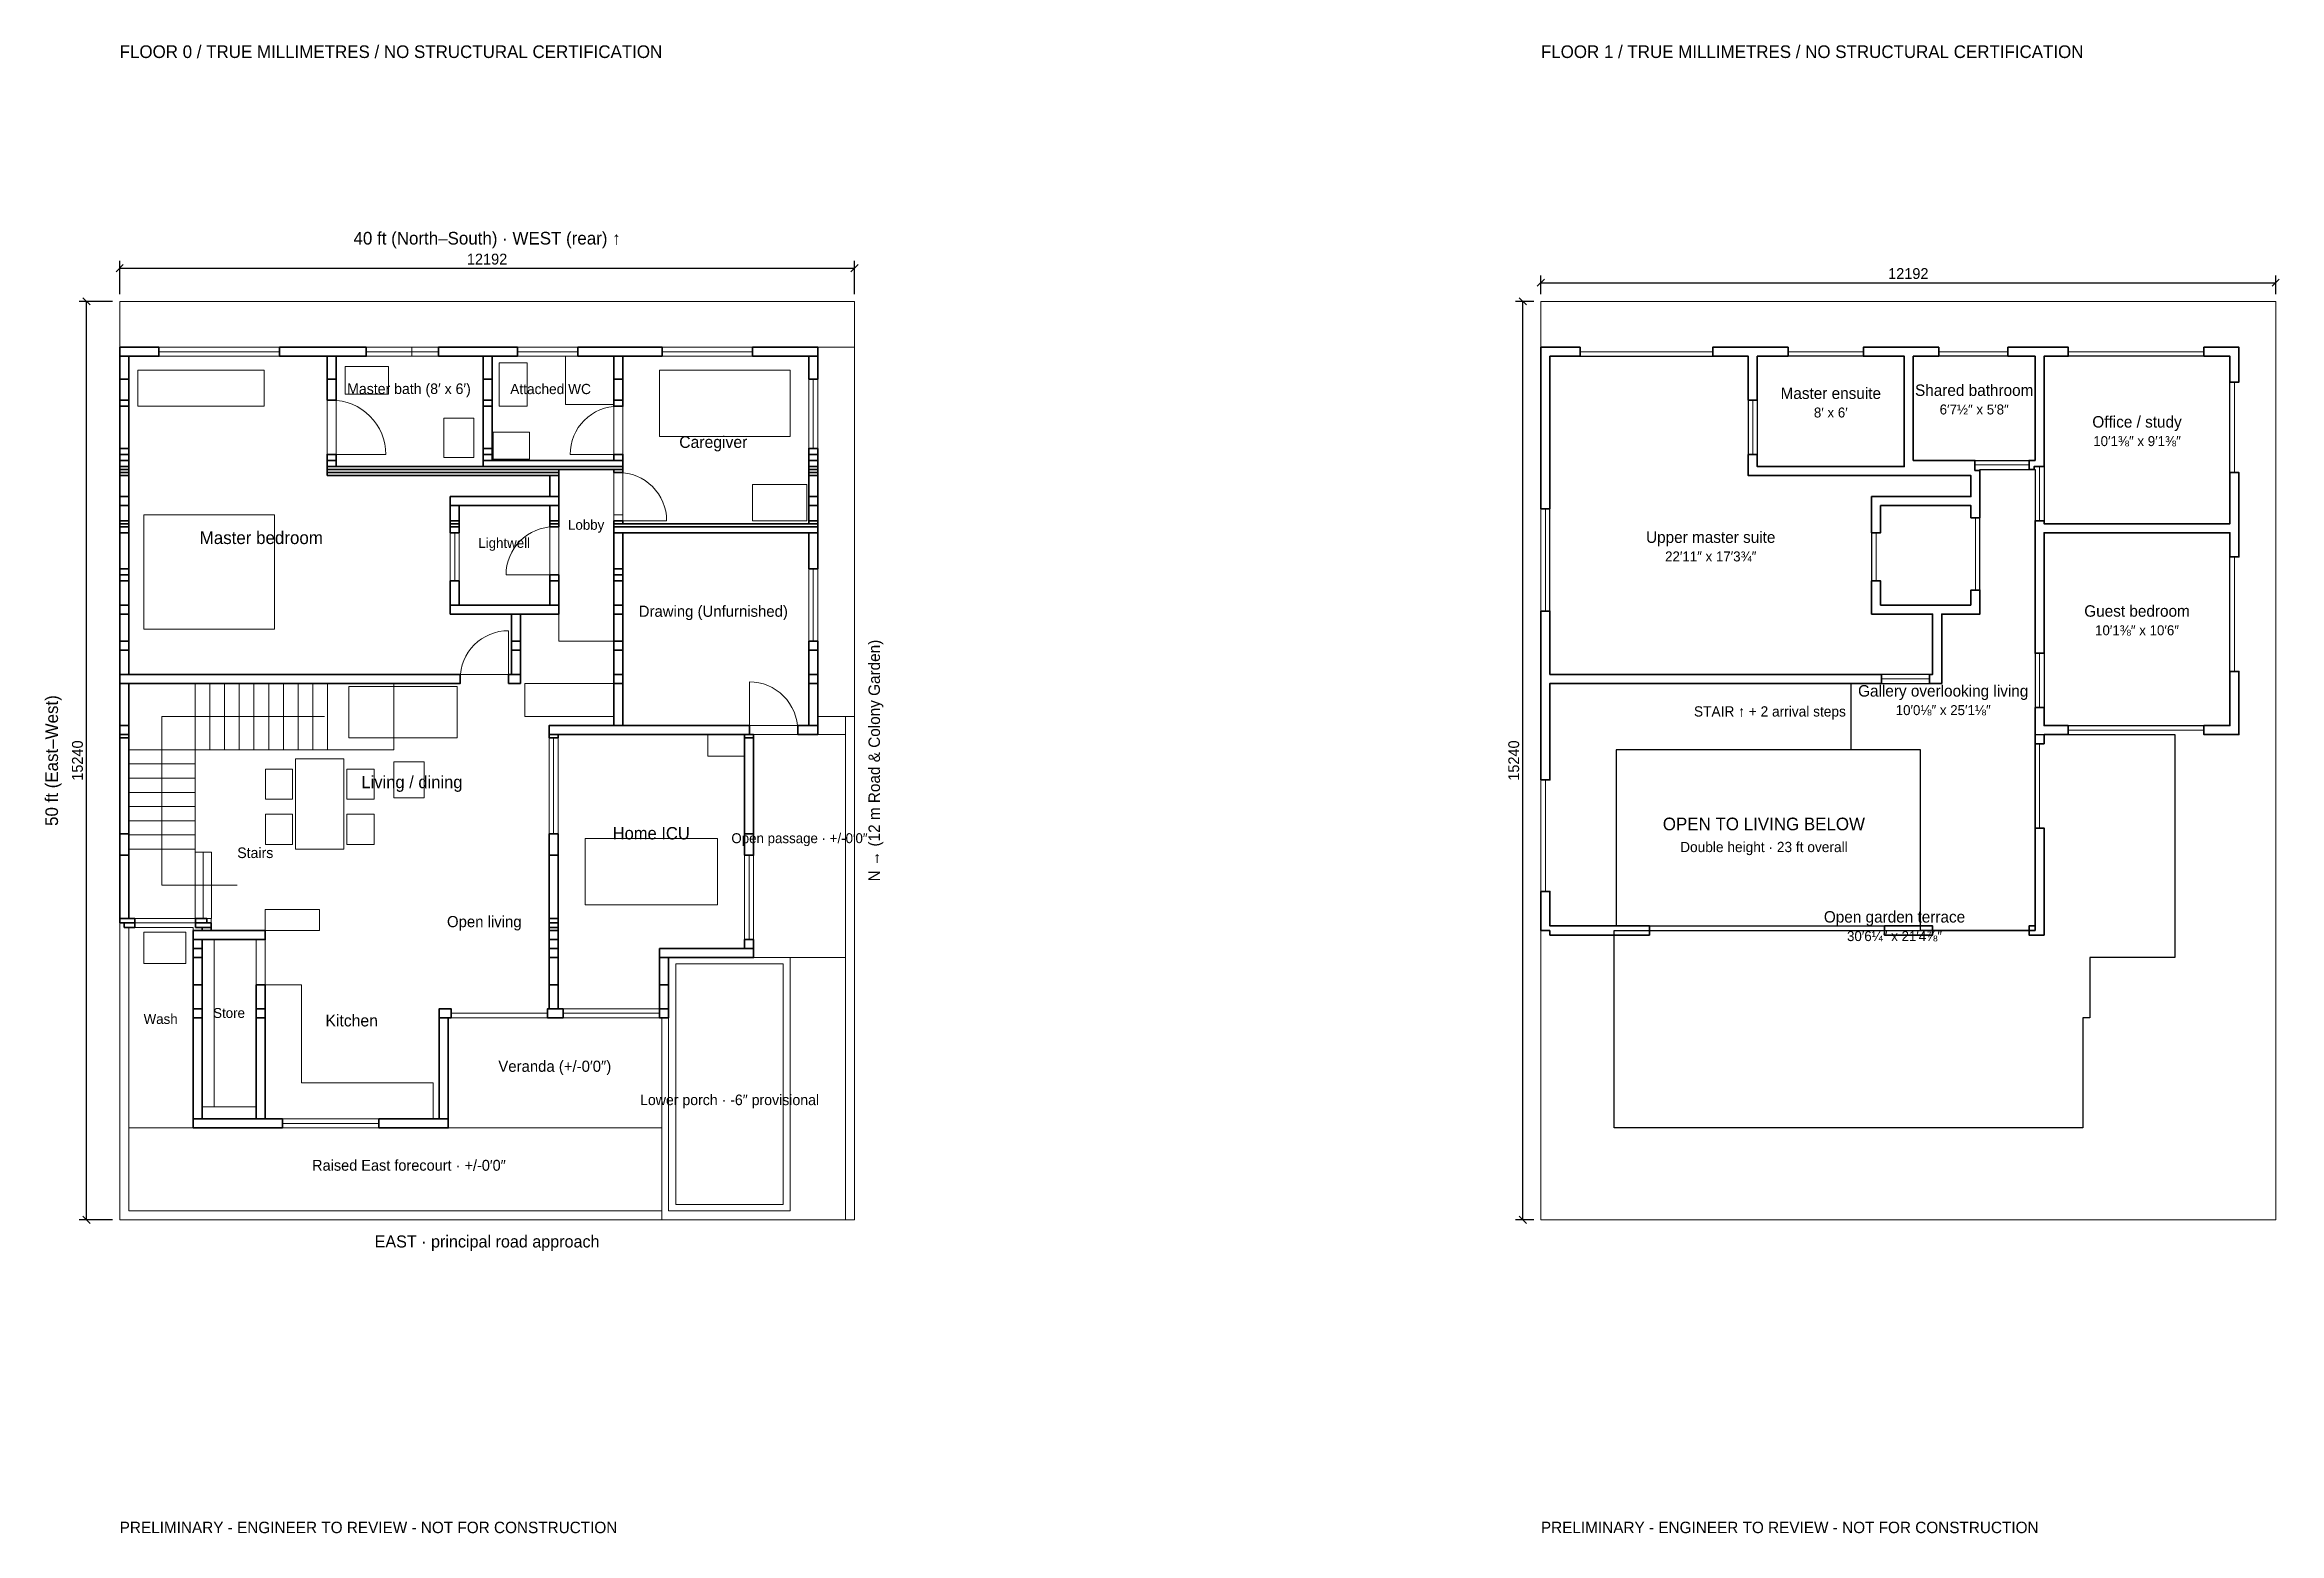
# Model space of a CAD drawing. Header units: millimetres. Extents: x -1244 to 35834, y -5203 to 19499.
import ezdxf
from ezdxf.enums import TextEntityAlignment as Align

# ---------------------------------------------------------------- set-up
doc = ezdxf.new("R2010")
doc.units = ezdxf.units.MM
for name, color, linetype, lineweight in [('A-ANNO', 7, 'Continuous', 18), ('A-DIMS', 7, 'Continuous', 13), ('A-DOOR', 3, 'Continuous', 18), ('A-FLOR', 8, 'Continuous', 13), ('A-FURN', 8, 'Continuous', 13), ('A-LAND', 3, 'Continuous', 13), ('A-LEVL', 7, 'Continuous', 13), ('A-SITE', 8, 'Continuous', 18), ('A-STAIR', 7, 'Continuous', 18), ('A-WALL', 7, 'Continuous', 35), ('A-WIND', 4, 'Continuous', 18)]:
    doc.layers.add(name, color=color, linetype=linetype, lineweight=lineweight)
doc.dimstyles.new('FF-ARCH', dxfattribs={"dimtxt": 180, "dimasz": 90, "dimexe": 120, "dimexo": 120, "dimgap": 60, "dimtad": 1, "dimdec": 0, "dimtsz": 60, "dimcen": 2.5, "dimazin": 3, "dimtfac": 1, "dimtmove": 0, "dimatfit": 3})

msp = doc.modelspace()

# ---------------------------------------------------------------- linework, layer by layer
at = {"layer": 'A-AREA'}
for points in [[(30082.4, 9050), (29068, 9050), (23732.4, 9050), (23732.4, 12349.2), (23732.4, 14328), (27023.2, 14328), (27023.2, 12349.2), (29068, 12349.2), (30718, 12349.2), (30718, 12000), (29068, 12000), (29068, 10050), (30082.4, 10050)], [(29611.6, 12499.2), (29611.6, 14328), (27173.2, 14328), (27173.2, 12499.2)], [(31782.4, 12600), (31782.4, 14328), (29761.6, 14328), (29761.6, 12600)], [(35014.8, 11550), (35014.8, 14328), (31932.4, 14328), (31932.4, 11550)], [(28732.4, 7800), (28732.4, 8900), (29068, 8900), (30232.4, 8900), (30232.4, 10050), (30868, 10050), (30868, 11850), (30868, 12000), (30868, 12450), (31782.4, 12450), (31782.4, 11550), (31782.4, 11400), (31782.4, 8900), (31782.4, 8050), (31782.4, 7800), (31782.4, 4800), (29882.4, 4800), (29882.4, 7800)], [(35014.8, 8200), (35014.8, 11400), (31932.4, 11400), (31932.4, 8200)], [(24799.2, 1524), (24799.2, 1674), (24799.2, 3352.8), (24799.2, 3502.8), (24799.2, 3900), (24799.2, 4350), (24799.2, 4500), (24799.2, 4650), (24799.2, 4800), (24951.6, 4800), (29882.4, 4800), (31782.4, 4800), (31782.4, 7800), (31782.4, 8050), (34100.4, 8050), (34100.4, 8000), (34100.4, 6402.4), (34100.4, 6050), (34100.4, 4650), (34100.4, 4500), (34100.4, 4350), (32690, 4350), (32690, 3900), (32690, 3502.8), (32690, 3352.8), (32576.4, 3352.8), (32576.4, 1524), (29034.8, 1524), (27882.4, 1524), (26282.4, 1524)]]:
    msp.add_lwpolyline(points, close=True, dxfattribs=at)
at = {"layer": 'A-DOOR'}
for p, q in [((24232.4, 14403), (26432.4, 14403)), ((27682.4, 14403), (28932.4, 14403)), ((30182.4, 14403), (31332.4, 14403)), ((32332.4, 14403), (34582.4, 14403)), ((35089.8, 12400), (35089.8, 13900)), ((27098.2, 12700), (27098.2, 13600)), ((3515.8, 12700), (4415.8, 12700)), ((8275, 12700), (7475, 12700)), ((30782.4, 12525), (31682.4, 12525)), ((31857.4, 11600), (31857.4, 12500)), ((8275, 11600), (9075, 11600)), ((23657.4, 10100), (23657.4, 11800)), ((30793, 10450), (30793, 11650)), ((29143, 10600), (29143, 11400)), ((35089.8, 9100), (35089.8, 11000)), ((7210.6, 10700), (6410.6, 10700)), ((6450, 8975), (6450, 9775)), ((31857.4, 8500), (31857.4, 9400)), ((10450, 8125), (10450, 8925)), ((29232.4, 8975), (30032.4, 8975)), ((7200, 6402.4), (7200, 8000)), ((31857.4, 6500), (31857.4, 7900)), ((32332.4, 8125), (34582.4, 8125)), ((23657.4, 5450), (23657.4, 7300)), ((25382.4, 4800), (29282.4, 4800)), ((30082.4, 4800), (31682.4, 4800)), ((5500, 3427.8), (7100, 3427.8)), ((7357.6, 3427.8), (8957.6, 3427.8))]:
    msp.add_line(p, q, dxfattribs=at)
for points in [[(3515.8, 13600), (3604, 13595.7), (3691.3, 13582.7), (3777, 13561.2), (3860.2, 13531.5), (3940, 13493.7), (4015.8, 13448.3), (4086.7, 13395.7), (4152.2, 13336.4), (4211.5, 13271), (4264.1, 13200), (4309.5, 13124.3), (4347.3, 13044.4), (4377, 12961.3), (4398.5, 12875.6), (4411.4, 12788.2), (4415.8, 12700)], [(8275, 13500), (8196.6, 13496.1), (8118.9, 13484.6), (8042.8, 13465.6), (7968.9, 13439.1), (7897.9, 13405.5), (7830.5, 13365.2), (7767.5, 13318.4), (7709.3, 13265.7), (7656.6, 13207.5), (7609.8, 13144.5), (7569.5, 13077.1), (7535.9, 13006.1), (7509.4, 12932.2), (7490.4, 12856.1), (7478.9, 12778.4), (7475, 12700)], [(8275, 12400), (8353.4, 12396.1), (8431.1, 12384.6), (8507.2, 12365.6), (8581.1, 12339.1), (8652.1, 12305.5), (8719.5, 12265.2), (8782.5, 12218.4), (8840.7, 12165.7), (8893.4, 12107.5), (8940.2, 12044.5), (8980.5, 11977.1), (9014.1, 11906.1), (9040.6, 11832.2), (9059.6, 11756.1), (9071.1, 11678.4), (9075, 11600)], [(7210.6, 11500), (7132.2, 11496.1), (7054.5, 11484.6), (6978.4, 11465.6), (6904.5, 11439.1), (6833.5, 11405.5), (6766.1, 11365.2), (6703.1, 11318.4), (6644.9, 11265.7), (6592.2, 11207.5), (6545.4, 11144.5), (6505.1, 11077.1), (6471.5, 11006.1), (6445, 10932.2), (6426, 10856.1), (6414.5, 10778.4), (6410.6, 10700)], [(5650, 8975), (5653.9, 9053.4), (5665.4, 9131.1), (5684.4, 9207.2), (5710.9, 9281.1), (5744.5, 9352.1), (5784.8, 9419.5), (5831.6, 9482.5), (5884.3, 9540.7), (5942.5, 9593.4), (6005.5, 9640.2), (6072.9, 9680.5), (6143.9, 9714.1), (6217.8, 9740.6), (6293.9, 9759.6), (6371.6, 9771.1), (6450, 9775)], [(11250, 8125), (11246.1, 8203.4), (11234.6, 8281.1), (11215.6, 8357.2), (11189.1, 8431.1), (11155.5, 8502.1), (11115.2, 8569.5), (11068.4, 8632.5), (11015.7, 8690.7), (10957.5, 8743.4), (10894.5, 8790.2), (10827.1, 8830.5), (10756.1, 8864.1), (10682.2, 8890.6), (10606.1, 8909.6), (10528.4, 8921.1), (10450, 8925)]]:
    msp.add_lwpolyline(points, dxfattribs=at)
at = {"layer": 'A-FLOR'}
for points in [[(5200, 14478), (5290.8, 14478), (5290.8, 14328), (4850, 14328), (4850, 14478)], [(6600, 14478), (6850, 14478), (7000, 14478), (7600, 14478), (7600, 14328), (6600, 14328)], [(6500, 9050), (5485.6, 9050), (150, 9050), (150, 12349.2), (150, 14328), (3440.8, 14328), (3440.8, 12349.2), (5485.6, 12349.2), (7135.6, 12349.2), (7135.6, 12000), (5485.6, 12000), (5485.6, 10050), (6500, 10050)], [(6029.2, 12499.2), (6029.2, 14328), (3590.8, 14328), (3590.8, 12499.2)], [(8200, 12600), (8200, 14328), (6179.2, 14328), (6179.2, 12600)], [(11432.4, 11550), (11432.4, 14328), (8350, 14328), (8350, 11550)], [(3590.8, 13600), (3590.8, 12700), (3440.8, 12700), (3440.8, 13600)], [(8350, 12700), (8200, 12700), (8200, 13500), (8350, 13500)], [(8200, 9600), (8200, 12450), (7285.6, 12450), (7285.6, 9600)], [(7135.6, 10200), (7135.6, 11850), (5635.6, 11850), (5635.6, 10200)], [(7285.6, 11500), (7285.6, 10700), (7135.6, 10700), (7135.6, 11500)], [(8350, 11700), (8350, 11600), (8200, 11600), (8200, 11700)], [(5635.6, 10600), (5485.6, 10600), (5485.6, 11400), (5635.6, 11400)], [(11432.4, 8200), (11432.4, 11400), (8350, 11400), (8350, 8200)], [(5150, 1674), (5050, 1674), (4600, 1674), (4400, 1674), (4300, 1674), (4200, 1674), (3950, 1674), (2869.2, 1674), (2700, 1674), (2569.2, 1674), (2416.8, 1674), (2416.8, 3900), (2416.8, 4650), (2416.8, 4800), (1519.2, 4800), (1519.2, 4925), (1519.2, 5000), (1525, 5000), (1525, 6100), (1250, 6100), (1250, 6150), (1250, 7800), (3450, 7800), (3450, 8900), (5350, 8900), (5650, 8900), (5650, 9050), (6450, 9050), (6450, 8900), (6650, 8900), (6650, 10050), (7000, 10050), (7135.6, 10050), (7285.6, 10050), (7285.6, 9600), (8200, 9600), (8200, 9450), (8200, 8900), (6725, 8900), (6725, 8350), (6925, 8350), (7125, 8350), (8200, 8350), (8200, 8200), (7125, 8200), (7125, 8050), (7125, 8000), (7125, 7900), (7125, 6750), (7125, 6650), (7125, 6575), (7125, 6402.4), (7125, 6100), (7125, 5924.6), (7125, 5909.6), (7125, 4500), (7125, 3502.8), (7100, 3502.8), (7100, 3352.8), (5500, 3352.8), (5500, 3502.8), (5452.4, 3502.8), (5302.4, 3502.8), (5302.4, 3352.8), (5302.4, 1674)], [(7275, 3502.8), (7275, 8050), (10368, 8050), (10368, 4500), (8957.6, 4500), (8957.6, 3502.8)], [(10518, 8050), (12042, 8050), (12042, 4350), (10518, 4350)], [(1216.8, 1524), (1216.8, 4850), (150, 4850), (150, 1524)], [(2266.8, 1674), (2266.8, 4650), (1366.8, 4650), (1366.8, 1674)], [(8994, 3352.8), (9107.6, 3352.8), (9107.6, 4350), (12042, 4350), (12042, 3352.8), (12042, 150), (12042, 0), (8994, 0), (8994, 150)], [(8994, 1524), (8994, 3352.8), (5452.4, 3352.8), (5452.4, 1524)], [(150, 150), (150, 1524), (8994, 1524), (8994, 150)]]:
    msp.add_lwpolyline(points, close=True, dxfattribs=at)
at = {"layer": 'A-FURN'}
for points in [[(2400, 13500), (2400, 14100), (300, 14100), (300, 13500)], [(4460.8, 13700), (4460.8, 14160), (3740.8, 14160), (3740.8, 13700)], [(6759.2, 13500), (6759.2, 14220), (6299.2, 14220), (6299.2, 13500)], [(8200, 13528), (8200, 14328), (7400, 14328), (7400, 13528)], [(11127.2, 13000), (11127.2, 14100), (8957.2, 14100), (8957.2, 13000)], [(5879.2, 12649.2), (5879.2, 13299.2), (5379.2, 13299.2), (5379.2, 12649.2)], [(6799.2, 12620), (6799.2, 13070), (6199.2, 13070), (6199.2, 12620)], [(11400, 11600), (11400, 12200), (10500, 12200), (10500, 11600)], [(2570, 9800), (2570, 11700), (400, 11700), (400, 9800)], [(5600, 8000), (5600, 8850), (3800, 8850), (3800, 8000)], [(10368, 7694.4), (10368, 8050), (9758.4, 8050), (9758.4, 7694.4)], [(2870, 6980), (2870, 7480), (2420, 7480), (2420, 6980)], [(3720, 6150), (3720, 7650), (2920, 7650), (2920, 6150)], [(4220, 6980), (4220, 7480), (3770, 7480), (3770, 6980)], [(5050, 7000), (5050, 7600), (4550, 7600), (4550, 7000)], [(2870, 6230), (2870, 6730), (2420, 6730), (2420, 6230)], [(4220, 6230), (4220, 6730), (3770, 6730), (3770, 6230)], [(9921.5, 5226.4), (9921.5, 6326.4), (7721.5, 6326.4), (7721.5, 5226.4)], [(3316.8, 4800), (3316.8, 5150), (2416.8, 5150), (2416.8, 4800)], [(1100, 4250), (1100, 4770), (400, 4770), (400, 4250)], [(1566.8, 1874), (1566.8, 4650), (1366.8, 4650), (1366.8, 1874)], [(5202.4, 2274), (5202.4, 1674), (2416.8, 1674), (2416.8, 2274), (2416.8, 3900), (3016.8, 3900), (3016.8, 2274)], [(2266.8, 1674), (2266.8, 1874), (1366.8, 1874), (1366.8, 1674)]]:
    msp.add_lwpolyline(points, close=True, dxfattribs=at)
at = {"layer": 'A-LAND'}
for points in [[(12192, 14478), (12192, 15240), (0, 15240), (0, 14478)], [(12192, 8350), (12192, 14478), (11582.4, 14478), (11582.4, 8350)], [(12042, 8050), (11582.4, 8050), (11582.4, 8350), (12042, 8350)]]:
    msp.add_lwpolyline(points, close=True, dxfattribs=at)
at = {"layer": 'A-LEVL'}
for p, q in [((10518, 4350), (12042, 4350)), ((8994, 0), (8994, 3352.8))]:
    msp.add_line(p, q, dxfattribs=at)
at = {"layer": 'A-SITE'}
for points in [[(0, 0), (12192, 0), (12192, 15240), (0, 15240)], [(23582.4, 0), (35774.4, 0), (35774.4, 15240), (23582.4, 15240)], [(11127.6, 150), (11127.6, 4350), (9107.6, 4350), (9107.6, 150)], [(11009.1, 252.5), (11009.1, 4247.5), (9226.1, 4247.5), (9226.1, 252.5)]]:
    msp.add_lwpolyline(points, close=True, dxfattribs=at)
at = {"layer": 'A-STAIR'}
for p, q in [((1494.4, 7800), (1494.4, 8900)), ((1738.9, 7800), (1738.9, 8900)), ((1983.3, 7800), (1983.3, 8900)), ((2227.8, 7800), (2227.8, 8900)), ((2472.2, 7800), (2472.2, 8900)), ((2716.7, 7800), (2716.7, 8900)), ((2961.1, 7800), (2961.1, 8900)), ((3205.6, 7800), (3205.6, 8900)), ((700, 5550), (700, 8350)), ((700, 8350), (3400, 8350)), ((150, 7564.3), (1250, 7564.3)), ((150, 7328.6), (1250, 7328.6)), ((150, 7092.9), (1250, 7092.9)), ((150, 6857.1), (1250, 6857.1)), ((150, 6621.4), (1250, 6621.4)), ((150, 6385.7), (1250, 6385.7)), ((1387.5, 5000), (1387.5, 6100)), ((1950, 5550), (700, 5550))]:
    msp.add_line(p, q, dxfattribs=at)
for points in [[(1250, 7800), (1250, 8900), (150, 8900), (150, 7800)], [(3450, 7800), (3450, 8900), (1250, 8900), (1250, 7800)], [(4550, 7800), (4550, 8900), (3450, 8900), (3450, 7800)], [(1250, 6150), (1250, 7800), (150, 7800), (150, 6150)], [(1250, 5000), (1250, 6150), (150, 6150), (150, 5000)], [(1525, 5000), (1525, 6100), (1250, 6100), (1250, 5000)]]:
    msp.add_lwpolyline(points, close=True, dxfattribs=at)
at = {"layer": 'A-VOID'}
msp.add_lwpolyline([(29882.4, 4875), (29882.4, 7800), (24832.4, 7800), (24832.4, 4875)], close=True, dxfattribs=at)
at = {"layer": 'A-WALL'}
for points in [[(0, 14328), (650, 14328), (650, 14478), (0, 14478)], [(2650, 14328), (4090.8, 14328), (4090.8, 14478), (2650, 14478)], [(5290.8, 14328), (6600, 14328), (6600, 14478), (5290.8, 14478)], [(7600, 14328), (9000, 14328), (9000, 14478), (7600, 14478)], [(10500, 14328), (11582.4, 14328), (11582.4, 14478), (10500, 14478)], [(23582.4, 14478), (24232.4, 14478), (24232.4, 14328), (23732.4, 14328), (23732.4, 12349.2), (23732.4, 11800), (23582.4, 11800)], [(26432.4, 14328), (26432.4, 14478), (27023.2, 14478), (27173.2, 14478), (27682.4, 14478), (27682.4, 14328), (27173.2, 14328), (27173.2, 13600), (27023.2, 13600), (27023.2, 14328)], [(30868, 12000), (30868, 11850), (30868, 11650), (30718, 11650), (30718, 11850), (29218, 11850), (29218, 11400), (29068, 11400), (29068, 12000), (30718, 12000), (30718, 12349.2), (29761.6, 12349.2), (29068, 12349.2), (27023.2, 12349.2), (27023.2, 12700), (27173.2, 12700), (27173.2, 12499.2), (29611.6, 12499.2), (29611.6, 14328), (28932.4, 14328), (28932.4, 14478), (29611.6, 14478), (29761.6, 14478), (30182.4, 14478), (30182.4, 14328), (29761.6, 14328), (29761.6, 12600), (30782.4, 12600), (30782.4, 12435), (30868, 12435)], [(31332.4, 14478), (31782.4, 14478), (31932.4, 14478), (32332.4, 14478), (32332.4, 14328), (31932.4, 14328), (31932.4, 12500), (31767.4, 12500), (31767.4, 12450), (31682.4, 12450), (31682.4, 12600), (31782.4, 12600), (31782.4, 14328), (31332.4, 14328)], [(34582.4, 14478), (35164.8, 14478), (35164.8, 13900), (35014.8, 13900), (35014.8, 14328), (34582.4, 14328)], [(0, 13950), (150, 13950), (150, 14328), (0, 14328)], [(3440.8, 13950), (3590.8, 13950), (3590.8, 14328), (3440.8, 14328)], [(6029.2, 13950), (6179.2, 13950), (6179.2, 14328), (6029.2, 14328)], [(8200, 13950), (8350, 13950), (8350, 14328), (8200, 14328)], [(11432.4, 13950), (11582.4, 13950), (11582.4, 14328), (11432.4, 14328)], [(0, 13600), (150, 13600), (150, 13950), (0, 13950)], [(3440.8, 13600), (3590.8, 13600), (3590.8, 13950), (3440.8, 13950)], [(6029.2, 13600), (6179.2, 13600), (6179.2, 13950), (6029.2, 13950)], [(8200, 13600), (8350, 13600), (8350, 13950), (8200, 13950)], [(0, 13500), (150, 13500), (150, 13600), (0, 13600)], [(0, 12800), (150, 12800), (150, 13500), (0, 13500)], [(6029.2, 13500), (6179.2, 13500), (6179.2, 13600), (6029.2, 13600)], [(6029.2, 12800), (6179.2, 12800), (6179.2, 13500), (6029.2, 13500)], [(8200, 13500), (8350, 13500), (8350, 13600), (8200, 13600)], [(0, 12700), (150, 12700), (150, 12800), (0, 12800)], [(0, 12600), (150, 12600), (150, 12700), (0, 12700)], [(3440.8, 12600), (3590.8, 12600), (3590.8, 12700), (3440.8, 12700)], [(6029.2, 12700), (6179.2, 12700), (6179.2, 12800), (6029.2, 12800)], [(6029.2, 12600), (6179.2, 12600), (6179.2, 12700), (6029.2, 12700)], [(8200, 12600), (8350, 12600), (8350, 12700), (8200, 12700)], [(11432.4, 12700), (11582.4, 12700), (11582.4, 12800), (11432.4, 12800)], [(11432.4, 12600), (11582.4, 12600), (11582.4, 12700), (11432.4, 12700)], [(0, 12499.2), (150, 12499.2), (150, 12600), (0, 12600)], [(0, 12450), (150, 12450), (150, 12499.2), (0, 12499.2)], [(0, 12400), (150, 12400), (150, 12450), (0, 12450)], [(0, 12349.2), (150, 12349.2), (150, 12400), (0, 12400)], [(0, 12000), (150, 12000), (150, 12349.2), (0, 12349.2)], [(3440.8, 12499.2), (3590.8, 12499.2), (3590.8, 12600), (3440.8, 12600)], [(3440.8, 12450), (8350, 12450), (8350, 12499.2), (3440.8, 12499.2)], [(3440.8, 12400), (7285.6, 12400), (7285.6, 12450), (3440.8, 12450)], [(3440.8, 12349.2), (7285.6, 12349.2), (7285.6, 12400), (3440.8, 12400)], [(6029.2, 12499.2), (8350, 12499.2), (8350, 12600), (6029.2, 12600)], [(7135.6, 12000), (7285.6, 12000), (7285.6, 12349.2), (7135.6, 12349.2)], [(8200, 12400), (8350, 12400), (8350, 12450), (8200, 12450)], [(11432.4, 12499.2), (11582.4, 12499.2), (11582.4, 12600), (11432.4, 12600)], [(11432.4, 12450), (11582.4, 12450), (11582.4, 12499.2), (11432.4, 12499.2)], [(11432.4, 12400), (11582.4, 12400), (11582.4, 12450), (11432.4, 12450)], [(11432.4, 12349.2), (11582.4, 12349.2), (11582.4, 12400), (11432.4, 12400)], [(11432.4, 12000), (11582.4, 12000), (11582.4, 12349.2), (11432.4, 12349.2)], [(31932.4, 11600), (31932.4, 11550), (35014.8, 11550), (35014.8, 12400), (35164.8, 12400), (35164.8, 11550), (35164.8, 11400), (35164.8, 11000), (35014.8, 11000), (35014.8, 11400), (31932.4, 11400), (31932.4, 9400), (31782.4, 9400), (31782.4, 11400), (31782.4, 11550), (31782.4, 11600)], [(0, 11850), (150, 11850), (150, 12000), (0, 12000)], [(5485.6, 11850), (7285.6, 11850), (7285.6, 12000), (5485.6, 12000)], [(11432.4, 11850), (11582.4, 11850), (11582.4, 12000), (11432.4, 12000)], [(0, 11600), (150, 11600), (150, 11850), (0, 11850)], [(0, 11550), (150, 11550), (150, 11600), (0, 11600)], [(0, 11500), (150, 11500), (150, 11550), (0, 11550)], [(0, 11400), (150, 11400), (150, 11500), (0, 11500)], [(5485.6, 11600), (5635.6, 11600), (5635.6, 11850), (5485.6, 11850)], [(5485.6, 11550), (5635.6, 11550), (5635.6, 11600), (5485.6, 11600)], [(5485.6, 11500), (5635.6, 11500), (5635.6, 11550), (5485.6, 11550)], [(5485.6, 11400), (5635.6, 11400), (5635.6, 11500), (5485.6, 11500)], [(7135.6, 11600), (7285.6, 11600), (7285.6, 11850), (7135.6, 11850)], [(7135.6, 11550), (7285.6, 11550), (7285.6, 11600), (7135.6, 11600)], [(7135.6, 11500), (7285.6, 11500), (7285.6, 11550), (7135.6, 11550)], [(8200, 11550), (8350, 11550), (8350, 11600), (8200, 11600)], [(8200, 11500), (11582.4, 11500), (11582.4, 11550), (8200, 11550)], [(8200, 11400), (11582.4, 11400), (11582.4, 11500), (8200, 11500)], [(11432.4, 11600), (11582.4, 11600), (11582.4, 11850), (11432.4, 11850)], [(11432.4, 11550), (11582.4, 11550), (11582.4, 11600), (11432.4, 11600)], [(0, 10800), (150, 10800), (150, 11400), (0, 11400)], [(8200, 10800), (8350, 10800), (8350, 11400), (8200, 11400)], [(11432.4, 10800), (11582.4, 10800), (11582.4, 11400), (11432.4, 11400)], [(0, 10700), (150, 10700), (150, 10800), (0, 10800)], [(8200, 10700), (8350, 10700), (8350, 10800), (8200, 10800)], [(0, 10600), (150, 10600), (150, 10700), (0, 10700)], [(0, 10200), (150, 10200), (150, 10600), (0, 10600)], [(5485.6, 10200), (5635.6, 10200), (5635.6, 10600), (5485.6, 10600)], [(7135.6, 10600), (7285.6, 10600), (7285.6, 10700), (7135.6, 10700)], [(7135.6, 10200), (7285.6, 10200), (7285.6, 10600), (7135.6, 10600)], [(8200, 10600), (8350, 10600), (8350, 10700), (8200, 10700)], [(8200, 10200), (8350, 10200), (8350, 10600), (8200, 10600)], [(30718, 10200), (30718, 10450), (30868, 10450), (30868, 10050), (30232.4, 10050), (30232.4, 8900), (30032.4, 8900), (30032.4, 9050), (30082.4, 9050), (30082.4, 10050), (29068, 10050), (29068, 10600), (29218, 10600), (29218, 10200), (30232.4, 10200)], [(0, 10050), (150, 10050), (150, 10200), (0, 10200)], [(0, 9600), (150, 9600), (150, 10050), (0, 10050)], [(5485.6, 10050), (7285.6, 10050), (7285.6, 10200), (5485.6, 10200)], [(6500, 9600), (6650, 9600), (6650, 10050), (6500, 10050)], [(8200, 10050), (8350, 10050), (8350, 10200), (8200, 10200)], [(8200, 9600), (8350, 9600), (8350, 10050), (8200, 10050)], [(23582.4, 8900), (23582.4, 10100), (23732.4, 10100), (23732.4, 9050), (29068, 9050), (29232.4, 9050), (29232.4, 8900), (23732.4, 8900), (23732.4, 7300), (23582.4, 7300)], [(0, 9450), (150, 9450), (150, 9600), (0, 9600)], [(0, 9050), (150, 9050), (150, 9450), (0, 9450)], [(6500, 9450), (6650, 9450), (6650, 9600), (6500, 9600)], [(6500, 9050), (6650, 9050), (6650, 9450), (6500, 9450)], [(8200, 9450), (8350, 9450), (8350, 9600), (8200, 9600)], [(8200, 9050), (8350, 9050), (8350, 9450), (8200, 9450)], [(11432.4, 9450), (11582.4, 9450), (11582.4, 9600), (11432.4, 9600)], [(11432.4, 9050), (11582.4, 9050), (11582.4, 9450), (11432.4, 9450)], [(0, 8900), (5650, 8900), (5650, 9050), (0, 9050)], [(0, 8200), (150, 8200), (150, 8900), (0, 8900)], [(6450, 8900), (6650, 8900), (6650, 9050), (6450, 9050)], [(8200, 8900), (8350, 8900), (8350, 9050), (8200, 9050)], [(8200, 8200), (8350, 8200), (8350, 8900), (8200, 8900)], [(11432.4, 8900), (11582.4, 8900), (11582.4, 9050), (11432.4, 9050)], [(11432.4, 8200), (11582.4, 8200), (11582.4, 8900), (11432.4, 8900)], [(35014.8, 9100), (35164.8, 9100), (35164.8, 8050), (34582.4, 8050), (34582.4, 8200), (35014.8, 8200)], [(0, 8050), (150, 8050), (150, 8200), (0, 8200)], [(7125, 8050), (10450, 8050), (10450, 8200), (7125, 8200)], [(11250, 8050), (11582.4, 8050), (11582.4, 8200), (11250, 8200)], [(31932.4, 8500), (31932.4, 8200), (32332.4, 8200), (32332.4, 8050), (31932.4, 8050), (31932.4, 7900), (31782.4, 7900), (31782.4, 8050), (31782.4, 8125), (31782.4, 8500)], [(0, 8000), (150, 8000), (150, 8050), (0, 8050)], [(0, 6402.4), (150, 6402.4), (150, 8000), (0, 8000)], [(7125, 8000), (7275, 8000), (7275, 8050), (7125, 8050)], [(10368, 8000), (10518, 8000), (10518, 8050), (10368, 8050)], [(10368, 6402.4), (10518, 6402.4), (10518, 8000), (10368, 8000)], [(0, 6050), (150, 6050), (150, 6402.4), (0, 6402.4)], [(7125, 6050), (7275, 6050), (7275, 6402.4), (7125, 6402.4)], [(10368, 6050), (10518, 6050), (10518, 6402.4), (10368, 6402.4)], [(31932.4, 4875), (31932.4, 4800), (31932.4, 4725), (31682.4, 4725), (31682.4, 4875), (31782.4, 4875), (31782.4, 6500), (31932.4, 6500)], [(0, 5000), (150, 5000), (150, 6050), (0, 6050)], [(7125, 5000), (7275, 5000), (7275, 6050), (7125, 6050)], [(23732.4, 4800), (23582.4, 4800), (23582.4, 5450), (23732.4, 5450), (23732.4, 4875), (25382.4, 4875), (25382.4, 4725), (23732.4, 4725)], [(0, 4925), (250, 4925), (250, 5000), (0, 5000)], [(75, 4850), (250, 4850), (250, 4925), (75, 4925)], [(1260, 4925), (1444.2, 4925), (1444.2, 5000), (1260, 5000)], [(1260, 4850), (1519.2, 4850), (1519.2, 4925), (1260, 4925)], [(1369.2, 4800), (1519.2, 4800), (1519.2, 4850), (1369.2, 4850)], [(7125, 4925), (7275, 4925), (7275, 5000), (7125, 5000)], [(7125, 4850), (7275, 4850), (7275, 4925), (7125, 4925)], [(7125, 4800), (7275, 4800), (7275, 4850), (7125, 4850)], [(29882.4, 4725), (29832.4, 4725), (29282.4, 4725), (29282.4, 4875), (29832.4, 4875), (29882.4, 4875), (30082.4, 4875), (30082.4, 4725)], [(1216.8, 4650), (2416.8, 4650), (2416.8, 4800), (1216.8, 4800)], [(1216.8, 4500), (1366.8, 4500), (1366.8, 4650), (1216.8, 4650)], [(1216.8, 4350), (1366.8, 4350), (1366.8, 4500), (1216.8, 4500)], [(7125, 4650), (7275, 4650), (7275, 4800), (7125, 4800)], [(7125, 4500), (7275, 4500), (7275, 4650), (7125, 4650)], [(7125, 4350), (7275, 4350), (7275, 4500), (7125, 4500)], [(8957.6, 4350), (10518, 4350), (10518, 4500), (8957.6, 4500)], [(10368, 4500), (10518, 4500), (10518, 4650), (10368, 4650)], [(1216.8, 3900), (1366.8, 3900), (1366.8, 4350), (1216.8, 4350)], [(7125, 3900), (7275, 3900), (7275, 4350), (7125, 4350)], [(8957.6, 3900), (9107.6, 3900), (9107.6, 4350), (8957.6, 4350)], [(1216.8, 3502.8), (1366.8, 3502.8), (1366.8, 3900), (1216.8, 3900)], [(2266.8, 3502.8), (2416.8, 3502.8), (2416.8, 3900), (2266.8, 3900)], [(7125, 3502.8), (7275, 3502.8), (7275, 3900), (7125, 3900)], [(8957.6, 3502.8), (9107.6, 3502.8), (9107.6, 3900), (8957.6, 3900)], [(1216.8, 3352.8), (1366.8, 3352.8), (1366.8, 3502.8), (1216.8, 3502.8)], [(1216.8, 1674), (1366.8, 1674), (1366.8, 3352.8), (1216.8, 3352.8)], [(2266.8, 3352.8), (2416.8, 3352.8), (2416.8, 3502.8), (2266.8, 3502.8)], [(2266.8, 1674), (2416.8, 1674), (2416.8, 3352.8), (2266.8, 3352.8)], [(5302.4, 3352.8), (5500, 3352.8), (5500, 3502.8), (5302.4, 3502.8)], [(5302.4, 1674), (5452.4, 1674), (5452.4, 3352.8), (5302.4, 3352.8)], [(7100, 3352.8), (7357.6, 3352.8), (7357.6, 3502.8), (7100, 3502.8)], [(8957.6, 3352.8), (9107.6, 3352.8), (9107.6, 3502.8), (8957.6, 3502.8)], [(1216.8, 1524), (2700, 1524), (2700, 1674), (1216.8, 1674)], [(4300, 1524), (5452.4, 1524), (5452.4, 1674), (4300, 1674)]]:
    msp.add_lwpolyline(points, close=True, dxfattribs=at)
at = {"layer": 'A-WIND'}
for p, q in [((650, 14403), (2650, 14403)), ((4090.8, 14403), (5290.8, 14403)), ((6600, 14403), (7600, 14403)), ((9000, 14403), (10500, 14403)), ((11507.4, 12800), (11507.4, 13950)), ((5560.6, 10600), (5560.6, 11400)), ((11507.4, 9600), (11507.4, 10800)), ((10443, 4650), (10443, 6050)), ((250, 4925), (1260, 4925)), ((2700, 1599), (4300, 1599))]:
    msp.add_line(p, q, dxfattribs=at)

# ---------------------------------------------------------------- texts
at = {"layer": 'A-ANNO'}
for s, height, p in [('FLOOR 0 / TRUE MILLIMETRES / NO STRUCTURAL CERTIFICATION', 210, (0, 19278)), ('FLOOR 1 / TRUE MILLIMETRES / NO STRUCTURAL CERTIFICATION', 210, (23582.4, 19278)), ('PRELIMINARY - ENGINEER TO REVIEW - NOT FOR CONSTRUCTION', 190, (0, -5200)), ('PRELIMINARY - ENGINEER TO REVIEW - NOT FOR CONSTRUCTION', 190, (23582.4, -5200))]:
    msp.add_text(s, height=height, dxfattribs=at).set_placement(p)
for s, height, p in [('Master bath (8′ x 6′)', 175, (4800, 13650)), ('Attached WC', 170, (7150, 13650)), ('Master ensuite', 190, (28392.4, 13563.6)), ('Shared bathroom', 190, (30772, 13614)), ('8′ x 6′', 165, (28392.4, 13263.6)), ('6′7½″ x 5′8″', 165, (30772, 13314)), ('Caregiver', 195, (9850, 12750)), ('Office / study', 190, (33473.6, 13089)), ('10′1⅜″ x 9′1⅜″', 165, (33473.6, 12789)), ('Lobby', 165, (7740, 11400)), ('Master bedroom', 210, (2350, 11150)), ('Lightwell', 165, (6380, 11100)), ('Upper master suite', 190, (26400.2, 11175)), ('22′11″ x 17′3¾″', 165, (26400.2, 10875)), ('Drawing (Unfurnished)', 185, (9850, 9950)), ('Guest bedroom', 190, (33473.6, 9950)), ('10′1⅜″ x 10′6″', 165, (33473.6, 9650)), ('STAIR ↑ + 2 arrival steps', 170, (27382.4, 8300)), ('Gallery overlooking living', 190, (30257.4, 8625)), ('10′0⅛″ x 25′1⅛″', 165, (30257.4, 8325)), ('Living / dining', 205, (4850, 7100)), ('OPEN TO LIVING BELOW', 210, (27282.4, 6400)), ('Home ICU', 205, (8820, 6250)), ('Open passage · +/-0′0″', 165, (11280, 6200)), ('Stairs', 175, (2250, 5950)), ('Double height · 23 ft overall', 170, (27282.4, 6050)), ('Open living', 185, (6050, 4800)), ('Open garden terrace', 190, (29449.8, 4875)), ('30′6¼″ x 21′4⅞″', 165, (29449.8, 4575)), ('Wash', 165, (680, 3200)), ('Store', 165, (1815, 3300)), ('Kitchen', 195, (3850, 3150)), ('Veranda (+/-0′0″)', 185, (7220, 2400)), ('Lower porch · -6″ provisional', 175, (10120, 1850)), ('Raised East forecourt · +/-0′0″', 180, (4800, 760)), ('EAST · principal road approach', 200, (6096, -520))]:
    msp.add_text(s, height=height, dxfattribs=at).set_placement(p, align=Align.BOTTOM_CENTER)
msp.add_text('N → (12 m Road & Colony Garden)', height=190, rotation=90, dxfattribs=at).set_placement((12672, 7620), align=Align.BOTTOM_CENTER)
at = {"layer": 'A-DIMS'}
msp.add_text('40 ft (North–South) · WEST (rear) ↑', height=210, dxfattribs=at).set_placement((6096, 16120), align=Align.BOTTOM_CENTER)
msp.add_text('50 ft (East–West)', height=210, rotation=90, dxfattribs=at).set_placement((-960, 7620), align=Align.BOTTOM_CENTER)

# ---------------------------------------------------------------- dimensions: what is measured, and where the dimension line sits
for base, p1, p2 in [((0, 15790), (0, 15240), (12192, 15240)), ((23582.4, 15550), (23582.4, 15240), (35774.4, 15240))]:
    msp.add_linear_dim(base=base, p1=p1, p2=p2, dimstyle='FF-ARCH', dxfattribs=at).render()
for base, p1, p2 in [((-550, 0), (0, 0), (0, 15240)), ((23282.4, 0), (23582.4, 0), (23582.4, 15240))]:
    msp.add_linear_dim(base=base, p1=p1, p2=p2, angle=90, dimstyle='FF-ARCH', dxfattribs=at).render()

doc.saveas('drawing.dxf')
